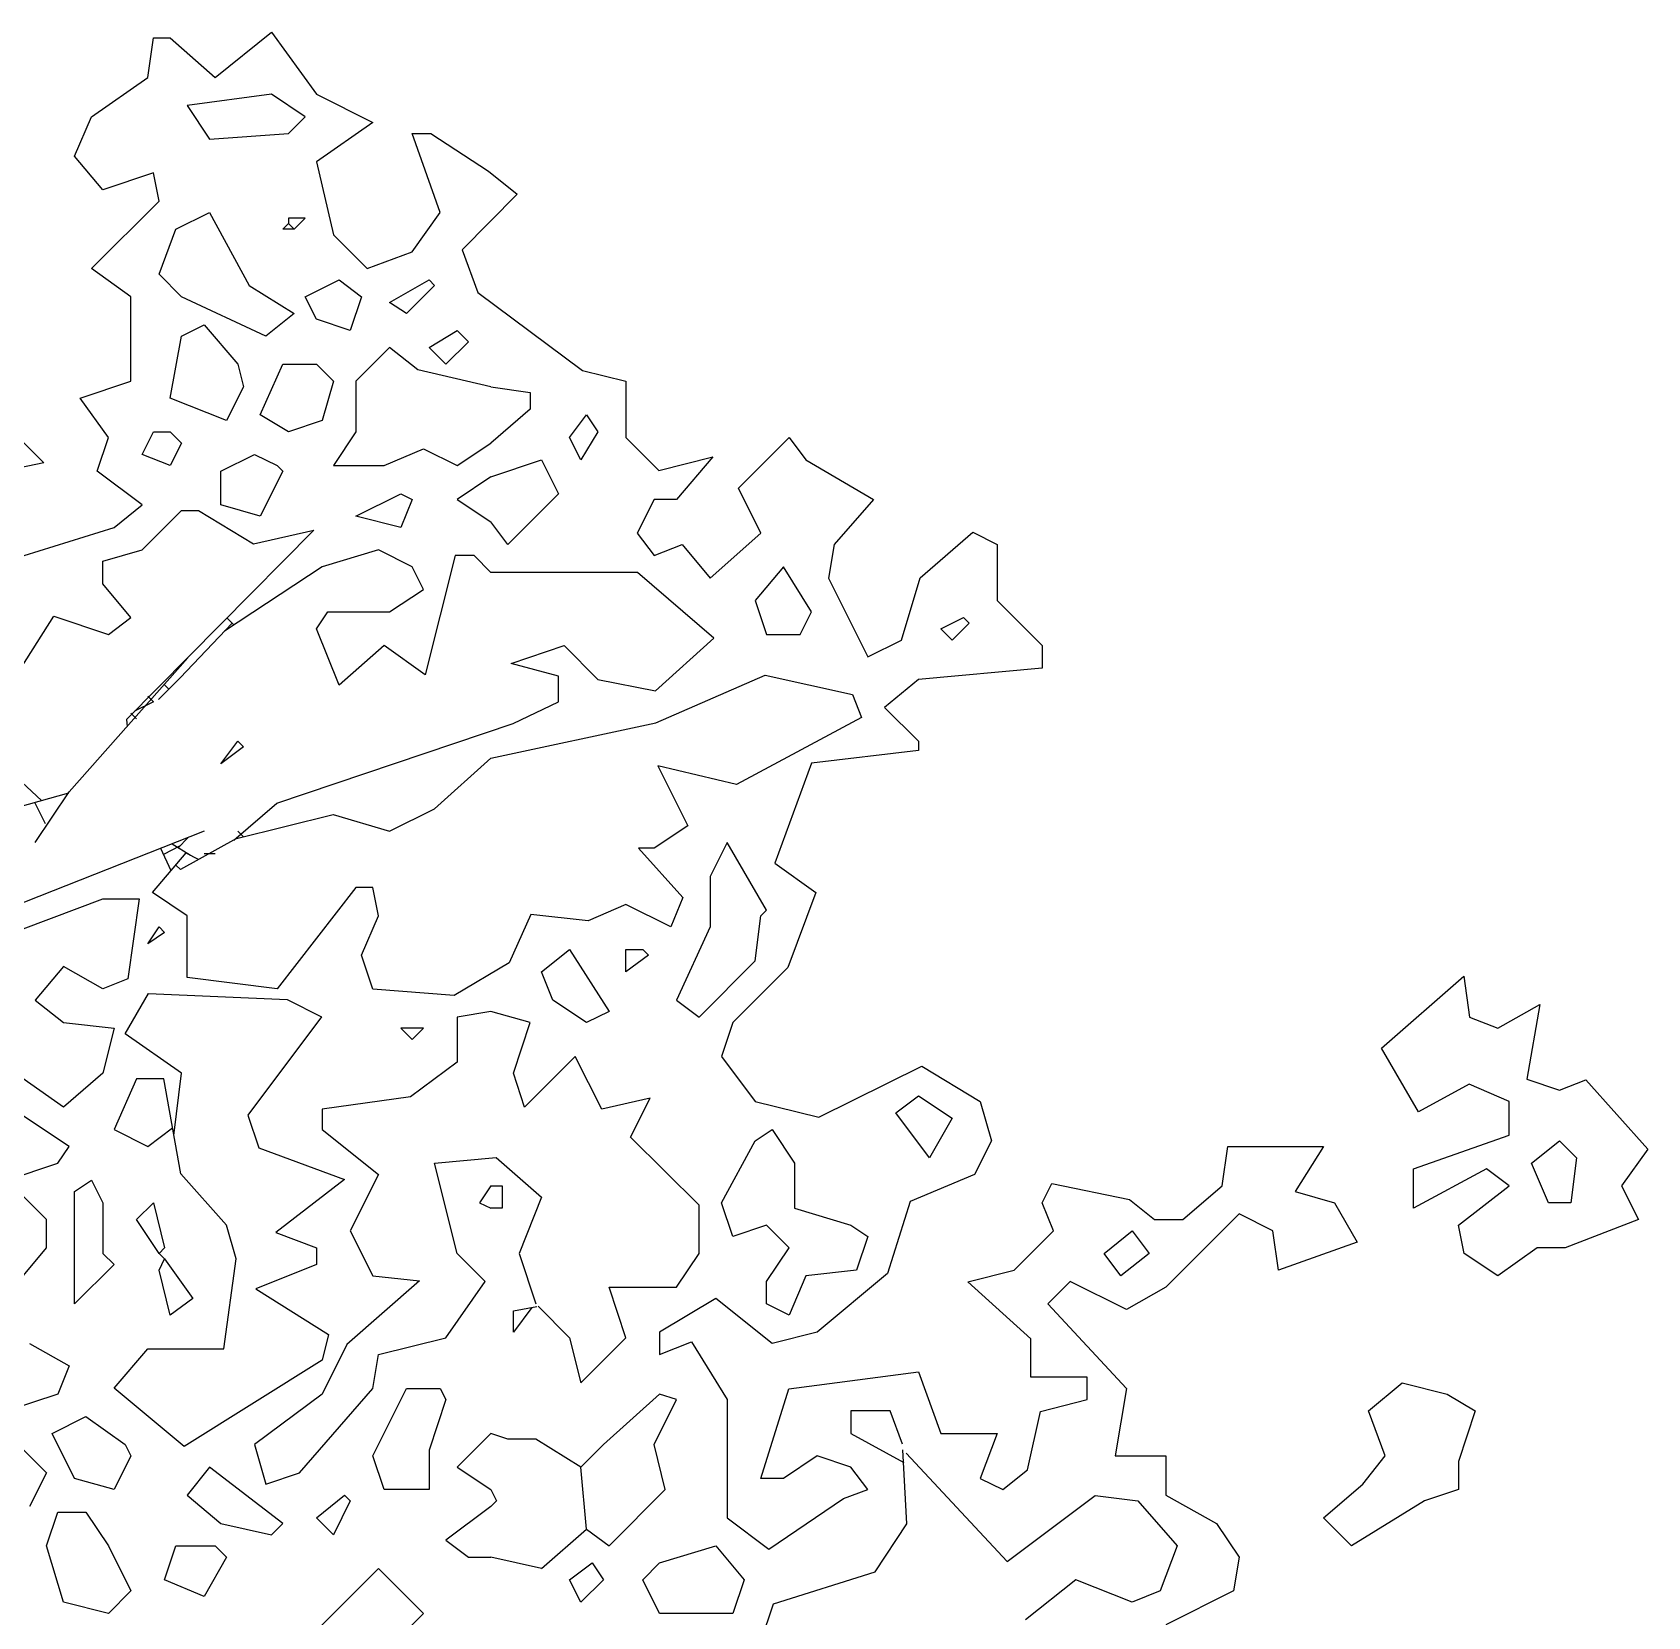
# Model space of a CAD drawing. Header units: millimetres. Extents: x 1211.91 to 1219.54, y 1029.16 to 1038.08.
# Drawn here: x 1217.721 to 1218.479, y 1036.984 to 1037.727 of the extents above; entities that cross this region are included whole.
import ezdxf

# ---------------------------------------------------------------- set-up
doc = ezdxf.new("R2010")
doc.units = ezdxf.units.MM
doc.header["$MEASUREMENT"] = 0
doc.layers.add('Hojas01', color=94, linetype='CONTINUOUS')
doc.layers.add('Hojas02', color=62, linetype='CONTINUOUS')

msp = doc.modelspace()

# ---------------------------------------------------------------- linework, layer by layer
at = {"layer": 'Hojas01', "linetype": 'Continuous'}
for p, q in [((1217.80712, 1037.7061), (1217.83352, 1037.72722)), ((1217.83352, 1037.72722), (1217.85464, 1037.69818)), ((1217.77544, 1037.7061), (1217.77808, 1037.72458)), ((1217.77808, 1037.72458), (1217.786, 1037.72458)), ((1217.786, 1037.72458), (1217.80712, 1037.7061)), ((1217.74904, 1037.68762), (1217.77544, 1037.7061)), ((1217.85464, 1037.69818), (1217.88104, 1037.68498)), ((1217.74112, 1037.66914), (1217.74904, 1037.68762)), ((1217.88104, 1037.68498), (1217.85464, 1037.6665)), ((1217.91272, 1037.64274), (1217.89952, 1037.6797)), ((1217.89952, 1037.6797), (1217.90823, 1037.6797)), ((1217.90823, 1037.6797), (1217.93543, 1037.66215)), ((1217.75432, 1037.6533), (1217.74112, 1037.66914)), ((1217.85464, 1037.6665), (1217.86256, 1037.63218)), ((1217.77808, 1037.66122), (1217.75432, 1037.6533)), ((1217.78072, 1037.64802), (1217.77808, 1037.66122)), ((1217.93543, 1037.66215), (1217.94889, 1037.65132)), ((1217.94889, 1037.65132), (1217.92302, 1037.62519)), ((1217.74904, 1037.61634), (1217.78072, 1037.64802)), ((1217.89952, 1037.62426), (1217.91272, 1037.64274)), ((1217.86256, 1037.63218), (1217.8784, 1037.61634)), ((1217.8784, 1037.61634), (1217.89952, 1037.62426)), ((1217.92302, 1037.62519), (1217.93041, 1037.60512)), ((1217.76752, 1037.60314), (1217.74904, 1037.61634)), ((1217.76752, 1037.56354), (1217.76752, 1037.60314)), ((1217.93041, 1037.60512), (1217.97951, 1037.56856)), ((1217.97951, 1037.56856), (1217.99984, 1037.56354)), ((1217.74376, 1037.55562), (1217.76752, 1037.56354)), ((1217.99984, 1037.56354), (1217.99984, 1037.53714)), ((1217.75696, 1037.53714), (1217.74376, 1037.55562)), ((1217.71208, 1037.53978), (1217.7266, 1037.52526)), ((1217.75168, 1037.5213), (1217.75696, 1037.53714)), ((1217.99984, 1037.53714), (1218.01529, 1037.5217)), ((1218.05264, 1037.51338), (1218.0764, 1037.53714)), ((1218.0764, 1037.53714), (1218.08432, 1037.52658)), ((1217.7266, 1037.52526), (1217.69875, 1037.51932)), ((1218.01529, 1037.5217), (1218.04063, 1037.52804)), ((1218.04063, 1037.52804), (1218.0236, 1037.5081)), ((1218.08432, 1037.52658), (1218.116, 1037.5081)), ((1217.7728, 1037.50546), (1217.75168, 1037.5213)), ((1218.01304, 1037.5081), (1218.00512, 1037.49226)), ((1218.0236, 1037.5081), (1218.01304, 1037.5081)), ((1218.0632, 1037.49226), (1218.05264, 1037.51338)), ((1218.116, 1037.5081), (1218.09752, 1037.48698)), ((1217.7596, 1037.4949), (1217.7728, 1037.50546)), ((1217.7728, 1037.48434), (1217.79128, 1037.50282)), ((1217.79128, 1037.50282), (1217.7992, 1037.50282)), ((1217.7992, 1037.50282), (1217.82507, 1037.48725)), ((1217.71736, 1037.4817), (1217.7596, 1037.4949)), ((1217.85345, 1037.49358), (1217.76541, 1037.40475)), ((1217.82507, 1037.48725), (1217.85345, 1037.49358)), ((1218.00512, 1037.49226), (1218.01304, 1037.4817)), ((1218.03944, 1037.47114), (1218.0632, 1037.49226)), ((1218.13791, 1037.47128), (1218.1626, 1037.49266)), ((1218.1626, 1037.49266), (1218.17408, 1037.48698)), ((1217.75432, 1037.47906), (1217.7728, 1037.48434)), ((1217.88368, 1037.48434), (1217.85728, 1037.47642)), ((1217.89952, 1037.47642), (1217.88368, 1037.48434)), ((1218.01304, 1037.4817), (1218.02624, 1037.48698)), ((1218.02624, 1037.48698), (1218.03944, 1037.47114)), ((1218.09752, 1037.48698), (1218.09488, 1037.47114)), ((1218.17408, 1037.48698), (1218.17408, 1037.46058)), ((1217.75432, 1037.4685), (1217.75432, 1037.47906)), ((1217.91972, 1037.4817), (1217.90559, 1037.42574)), ((1217.92856, 1037.4817), (1217.91972, 1037.4817)), ((1217.93648, 1037.47378), (1217.92856, 1037.4817)), ((1217.85728, 1037.47642), (1217.81148, 1037.4462)), ((1217.9048, 1037.46586), (1217.89952, 1037.47642)), ((1218.00525, 1037.47378), (1217.93648, 1037.47378)), ((1218.04116, 1037.44303), (1218.00525, 1037.47378)), ((1218.09488, 1037.47114), (1218.11336, 1037.43418)), ((1218.1292, 1037.4421), (1218.13791, 1037.47128)), ((1217.76752, 1037.45266), (1217.75432, 1037.4685)), ((1217.88896, 1037.4553), (1217.9048, 1037.46586)), ((1217.85464, 1037.44738), (1217.85992, 1037.4553)), ((1217.85992, 1037.4553), (1217.88896, 1037.4553)), ((1218.17408, 1037.46058), (1218.1952, 1037.43946)), ((1217.69466, 1037.39551), (1217.73135, 1037.45332)), ((1217.73135, 1037.45332), (1217.75696, 1037.44474)), ((1217.75696, 1037.44474), (1217.76752, 1037.45266)), ((1217.81504, 1037.45002), (1217.79062, 1037.42428)), ((1217.81597, 1037.4491), (1217.81267, 1037.4524)), ((1217.8652, 1037.42098), (1217.85464, 1037.44738)), ((1217.88632, 1037.43946), (1217.8652, 1037.42098)), ((1217.90559, 1037.42574), (1217.88632, 1037.43946)), ((1217.94599, 1037.43115), (1217.9708, 1037.43946)), ((1217.9708, 1037.43946), (1217.98664, 1037.42362)), ((1218.0137, 1037.41821), (1218.04116, 1037.44303)), ((1218.11336, 1037.43418), (1218.1292, 1037.4421)), ((1218.1952, 1037.43946), (1218.1952, 1037.4289)), ((1217.79419, 1037.43379), (1217.73861, 1037.37082)), ((1217.79062, 1037.42428), (1217.78046, 1037.41425)), ((1217.96816, 1037.42508), (1217.94599, 1037.43115)), ((1217.96816, 1037.41306), (1217.96816, 1037.42508)), ((1217.98664, 1037.42362), (1218.0137, 1037.41821)), ((1218.01383, 1037.4033), (1218.06518, 1037.4256)), ((1218.06518, 1037.4256), (1218.10623, 1037.4165)), ((1218.13712, 1037.42362), (1218.12128, 1037.41042)), ((1218.1952, 1037.4289), (1218.13712, 1037.42362)), ((1217.78534, 1037.419), (1217.7831, 1037.42125)), ((1218.10623, 1037.4165), (1218.11046, 1037.40567)), ((1217.77808, 1037.41306), (1217.76924, 1037.40871)), ((1217.77808, 1037.41306), (1217.77544, 1037.4157)), ((1217.94691, 1037.4029), (1217.96816, 1037.41306)), ((1218.12128, 1037.41042), (1218.13712, 1037.39458)), ((1217.76541, 1037.40475), (1217.76581, 1037.40158)), ((1217.77016, 1037.40514), (1217.76752, 1037.40778)), ((1217.83603, 1037.36554), (1217.94691, 1037.4029)), ((1217.93648, 1037.38666), (1218.01383, 1037.4033)), ((1218.11046, 1037.40567), (1218.05172, 1037.37426)), ((1217.72555, 1037.36686), (1217.69466, 1037.39551)), ((1218.13712, 1037.39458), (1218.13712, 1037.39023)), ((1217.91008, 1037.3629), (1217.93648, 1037.38666)), ((1218.13712, 1037.39023), (1218.08696, 1037.38429)), ((1218.05172, 1037.37426), (1218.01489, 1037.3831)), ((1218.01489, 1037.3831), (1218.02888, 1037.35498)), ((1218.08696, 1037.38429), (1218.0698, 1037.33743)), ((1217.72264, 1037.34706), (1217.73861, 1037.37082)), ((1217.73822, 1037.3703), (1217.70522, 1037.36106)), ((1217.72739, 1037.35591), (1217.72251, 1037.36594)), ((1217.81583, 1037.34825), (1217.83603, 1037.36554)), ((1217.81702, 1037.34891), (1217.86243, 1037.36026)), ((1217.86243, 1037.36026), (1217.88896, 1037.35234)), ((1217.88896, 1037.35234), (1217.91008, 1037.3629)), ((1217.80184, 1037.35234), (1217.67591, 1037.30271)), ((1217.79432, 1037.34931), (1217.7897, 1037.34456)), ((1217.81702, 1037.34891), (1217.79075, 1037.33439)), ((1217.82032, 1037.3497), (1217.81768, 1037.35234)), ((1218.02888, 1037.35498), (1218.01304, 1037.34442)), ((1217.77769, 1037.32357), (1217.79353, 1037.34218)), ((1217.7864, 1037.33373), (1217.78165, 1037.34429)), ((1217.79036, 1037.34535), (1217.78283, 1037.34152)), ((1217.79551, 1037.34099), (1217.78693, 1037.34627)), ((1217.79933, 1037.33914), (1217.79339, 1037.34205)), ((1218.01304, 1037.34442), (1218.00578, 1037.34442)), ((1218.00578, 1037.34442), (1218.02651, 1037.32132)), ((1217.79075, 1037.33439), (1217.78864, 1037.3365)), ((1218.0698, 1037.33743), (1218.08894, 1037.3237)), ((1217.87312, 1037.32594), (1217.83616, 1037.27842)), ((1217.88104, 1037.32594), (1217.87312, 1037.32594)), ((1217.88368, 1037.31274), (1217.88104, 1037.32594)), ((1217.69096, 1037.2969), (1217.75432, 1037.32066)), ((1217.75432, 1037.32066), (1217.77148, 1037.32066)), ((1217.77148, 1037.32066), (1217.76607, 1037.28318)), ((1217.79392, 1037.31274), (1217.77769, 1037.32357)), ((1217.99984, 1037.31802), (1217.98215, 1037.31037)), ((1218.02096, 1037.30746), (1217.99984, 1037.31802)), ((1218.02651, 1037.32132), (1218.02096, 1037.30746)), ((1218.08894, 1037.3237), (1218.07587, 1037.28846)), ((1217.79392, 1037.2837), (1217.79392, 1037.31274)), ((1217.87576, 1037.29426), (1217.88368, 1037.31274)), ((1217.95523, 1037.31327), (1217.94506, 1037.29057)), ((1217.98215, 1037.31037), (1217.95523, 1037.31327)), ((1217.73584, 1037.28898), (1217.72264, 1037.27314)), ((1217.75432, 1037.27842), (1217.73584, 1037.28898)), ((1217.88104, 1037.27829), (1217.87576, 1037.29426)), ((1217.94506, 1037.29057), (1217.91919, 1037.27539)), ((1218.07587, 1037.28846), (1218.05, 1037.26258)), ((1217.76607, 1037.28318), (1217.75432, 1037.27842)), ((1217.83616, 1037.27842), (1217.79392, 1037.2837)), ((1218.35453, 1037.25057), (1218.39307, 1037.28436)), ((1218.39307, 1037.28436), (1218.39584, 1037.26522)), ((1217.72264, 1037.27314), (1217.73584, 1037.26258)), ((1217.76488, 1037.2573), (1217.77571, 1037.27631)), ((1217.77571, 1037.27631), (1217.84091, 1037.27341)), ((1217.84091, 1037.27341), (1217.85702, 1037.26536)), ((1217.91919, 1037.27539), (1217.88104, 1037.27829)), ((1217.85702, 1037.26536), (1217.82243, 1037.21916)), ((1217.93648, 1037.26786), (1217.92064, 1037.26522)), ((1217.92064, 1037.26522), (1217.92064, 1037.2441)), ((1217.95496, 1037.26258), (1217.93648, 1037.26786)), ((1218.39584, 1037.26522), (1218.40904, 1037.25994)), ((1218.40904, 1037.25994), (1218.42871, 1037.27116)), ((1218.42871, 1037.27116), (1218.42264, 1037.23605)), ((1217.73584, 1037.26258), (1217.7596, 1037.25994)), ((1217.7596, 1037.25994), (1217.75432, 1037.23882)), ((1217.79128, 1037.23882), (1217.76488, 1037.2573)), ((1217.94704, 1037.23882), (1217.95496, 1037.26258)), ((1218.05, 1037.26258), (1218.04472, 1037.24674)), ((1218.37182, 1037.22074), (1218.35453, 1037.25057)), ((1217.92064, 1037.2441), (1217.89873, 1037.22774)), ((1217.97608, 1037.24674), (1217.95232, 1037.22298)), ((1217.98849, 1037.22206), (1217.97608, 1037.24674)), ((1218.04472, 1037.24674), (1218.06056, 1037.22562)), ((1218.09039, 1037.21823), (1218.13871, 1037.24212)), ((1218.13871, 1037.24212), (1218.16616, 1037.22562)), ((1217.73584, 1037.22298), (1217.70944, 1037.24146)), ((1217.75432, 1037.23882), (1217.73584, 1037.22298)), ((1217.77016, 1037.23618), (1217.7596, 1037.21242)), ((1217.78297, 1037.23618), (1217.77016, 1037.23618)), ((1217.79102, 1037.19157), (1217.78297, 1037.23618)), ((1217.78772, 1037.20965), (1217.79128, 1037.23882)), ((1217.95232, 1037.22298), (1217.94704, 1037.23882)), ((1218.42264, 1037.23605), (1218.43808, 1037.2309)), ((1218.43808, 1037.2309), (1218.45036, 1037.23579)), ((1218.45036, 1037.23579), (1218.4794, 1037.20318)), ((1217.89873, 1037.22774), (1217.85728, 1037.22193)), ((1218.01119, 1037.22708), (1217.98849, 1037.22206)), ((1218.00195, 1037.20886), (1218.01119, 1037.22708)), ((1218.39558, 1037.23368), (1218.37182, 1037.22074)), ((1218.41432, 1037.22562), (1218.39558, 1037.23368)), ((1217.82243, 1037.21916), (1217.82758, 1037.20384)), ((1217.85728, 1037.22193), (1217.85728, 1037.21242)), ((1218.06056, 1037.22562), (1218.09039, 1037.21823)), ((1218.16616, 1037.22562), (1218.17144, 1037.20714)), ((1218.41432, 1037.20978), (1218.41432, 1037.22562)), ((1217.7596, 1037.21242), (1217.77544, 1037.2045)), ((1217.77544, 1037.2045), (1217.78706, 1037.21322)), ((1217.85728, 1037.21242), (1217.88368, 1037.1913)), ((1217.82758, 1037.20384), (1217.86784, 1037.18893)), ((1218.03416, 1037.17692), (1218.00195, 1037.20886)), ((1218.17144, 1037.20714), (1218.16352, 1037.1913)), ((1218.27968, 1037.18602), (1218.28232, 1037.2045)), ((1218.28232, 1037.2045), (1218.3272, 1037.2045)), ((1218.3272, 1037.2045), (1218.314, 1037.18338)), ((1218.36944, 1037.19394), (1218.41432, 1037.20978)), ((1217.91008, 1037.19658), (1217.93899, 1037.19936)), ((1217.92064, 1037.15434), (1217.91008, 1037.19658)), ((1217.93899, 1037.19936), (1217.96024, 1037.18074)), ((1218.4794, 1037.20318), (1218.46712, 1037.18602)), ((1217.8124, 1037.16754), (1217.79102, 1037.19157)), ((1217.86784, 1037.18893), (1217.8355, 1037.16411)), ((1217.88368, 1037.1913), (1217.87048, 1037.1649)), ((1218.16352, 1037.1913), (1218.13329, 1037.17863)), ((1218.40376, 1037.19394), (1218.36944, 1037.17546)), ((1218.36944, 1037.17546), (1218.36944, 1037.19394)), ((1218.41432, 1037.18602), (1218.40376, 1037.19394)), ((1218.1952, 1037.1781), (1218.19969, 1037.18708)), ((1218.19969, 1037.18708), (1218.23625, 1037.17956)), ((1218.2612, 1037.17018), (1218.27968, 1037.18602)), ((1218.314, 1037.18338), (1218.33248, 1037.1781)), ((1218.39056, 1037.16754), (1218.41432, 1037.18602)), ((1218.46712, 1037.18602), (1218.47504, 1037.17018)), ((1217.96024, 1037.18074), (1217.94968, 1037.15434)), ((1218.03416, 1037.15434), (1218.03416, 1037.17692)), ((1218.13329, 1037.17863), (1218.1226, 1037.14484)), ((1218.20048, 1037.1649), (1218.1952, 1037.1781)), ((1218.23625, 1037.17956), (1218.248, 1037.17018)), ((1218.33248, 1037.1781), (1218.34304, 1037.15962)), ((1217.81689, 1037.1517), (1217.8124, 1037.16754)), ((1218.248, 1037.17018), (1218.2612, 1037.17018)), ((1218.2876, 1037.17282), (1218.25328, 1037.1385)), ((1218.30344, 1037.1649), (1218.2876, 1037.17282)), ((1218.3932, 1037.15434), (1218.39056, 1037.16754)), ((1218.47504, 1037.17018), (1218.44072, 1037.15698)), ((1217.8355, 1037.16411), (1217.85464, 1037.15698)), ((1217.87048, 1037.1649), (1217.88104, 1037.14378)), ((1218.182, 1037.14642), (1218.20048, 1037.1649)), ((1218.30608, 1037.14642), (1218.30344, 1037.1649)), ((1218.34304, 1037.15962), (1218.30608, 1037.14642)), ((1217.81108, 1037.10946), (1217.81689, 1037.1517)), ((1217.85464, 1037.15698), (1217.85464, 1037.14906)), ((1217.93384, 1037.14114), (1217.92064, 1037.15434)), ((1217.94968, 1037.15434), (1217.9576, 1037.13058)), ((1218.0236, 1037.1385), (1218.03416, 1037.15434)), ((1218.40904, 1037.14378), (1218.3932, 1037.15434)), ((1218.42752, 1037.15698), (1218.40904, 1037.14378)), ((1218.44072, 1037.15698), (1218.42752, 1037.15698)), ((1217.85464, 1037.14906), (1217.82613, 1037.13771)), ((1217.88104, 1037.14378), (1217.90295, 1037.14141)), ((1218.1226, 1037.14484), (1218.0896, 1037.11738)), ((1218.16035, 1037.14101), (1218.182, 1037.14642)), ((1217.82613, 1037.13771), (1217.86032, 1037.1162)), ((1217.90295, 1037.14141), (1217.8689, 1037.11158)), ((1217.91536, 1037.11474), (1217.93384, 1037.14114)), ((1217.99984, 1037.11474), (1217.99192, 1037.1385)), ((1217.99192, 1037.1385), (1218.0236, 1037.1385)), ((1218.18992, 1037.11422), (1218.16035, 1037.14101)), ((1218.2084, 1037.14114), (1218.19784, 1037.13058)), ((1218.2348, 1037.12794), (1218.2084, 1037.14114)), ((1218.25328, 1037.1385), (1218.2348, 1037.12794)), ((1217.94704, 1037.12742), (1217.958, 1037.1294)), ((1217.95575, 1037.129), (1217.94704, 1037.11738)), ((1217.95866, 1037.12953), (1217.97344, 1037.11474)), ((1218.04208, 1037.13322), (1218.01568, 1037.11738)), ((1218.06848, 1037.1121), (1218.04208, 1037.13322)), ((1218.19784, 1037.13058), (1218.2348, 1037.09098)), ((1217.94704, 1037.11738), (1217.94704, 1037.12742)), ((1217.86032, 1037.1162), (1217.85728, 1037.10418)), ((1217.88368, 1037.10682), (1217.91536, 1037.11474)), ((1217.97344, 1037.11474), (1217.97872, 1037.09362)), ((1217.97872, 1037.09362), (1217.99984, 1037.11474)), ((1218.01568, 1037.11738), (1218.01568, 1037.10682)), ((1218.0896, 1037.11738), (1218.06848, 1037.1121)), ((1218.18992, 1037.09626), (1218.18992, 1037.11422)), ((1217.7596, 1037.09112), (1217.77544, 1037.10946)), ((1217.77544, 1037.10946), (1217.81108, 1037.10946)), ((1217.8689, 1037.11158), (1217.85728, 1037.08834)), ((1217.88104, 1037.09098), (1217.88368, 1037.10682)), ((1218.01568, 1037.10682), (1218.0306, 1037.11276)), ((1218.0306, 1037.11276), (1218.04736, 1037.0857)), ((1217.85728, 1037.10418), (1217.7926, 1037.06379)), ((1218.07627, 1037.09072), (1218.13712, 1037.09877)), ((1218.13712, 1037.09877), (1218.14768, 1037.06986)), ((1217.7926, 1037.06379), (1217.7596, 1037.09112)), ((1217.84672, 1037.05138), (1217.88104, 1037.09098)), ((1218.0632, 1037.04874), (1218.07627, 1037.09072)), ((1218.21632, 1037.09626), (1218.18992, 1037.09626)), ((1218.21632, 1037.0857), (1218.21632, 1037.09626)), ((1218.2348, 1037.09098), (1218.22952, 1037.0593)), ((1217.85728, 1037.08834), (1217.8256, 1037.06458)), ((1218.04736, 1037.0857), (1218.04736, 1037.03026)), ((1218.19441, 1037.08016), (1218.21632, 1037.0857)), ((1218.12392, 1037.08042), (1218.10544, 1037.08042)), ((1218.10544, 1037.08042), (1218.10544, 1037.06986)), ((1218.12973, 1037.06485), (1218.12392, 1037.08042)), ((1218.18834, 1037.05284), (1218.19441, 1037.08016)), ((1218.10544, 1037.06986), (1218.13026, 1037.05614)), ((1218.14768, 1037.06986), (1218.17408, 1037.06986)), ((1218.17408, 1037.06986), (1218.16616, 1037.04874)), ((1217.71208, 1037.06722), (1217.72792, 1037.05138)), ((1217.8256, 1037.06458), (1217.83088, 1037.0461)), ((1218.13171, 1037.02736), (1218.12986, 1037.06221)), ((1218.13131, 1037.06062), (1218.17883, 1037.0098)), ((1218.0896, 1037.0593), (1218.07376, 1037.04874)), ((1218.10544, 1037.05402), (1218.0896, 1037.0593)), ((1218.11336, 1037.04346), (1218.10544, 1037.05402)), ((1218.17672, 1037.04346), (1218.18834, 1037.05284)), ((1218.22952, 1037.0593), (1218.25328, 1037.0593)), ((1218.25328, 1037.0593), (1218.25328, 1037.04082)), ((1217.72792, 1037.05138), (1217.72, 1037.03554)), ((1217.83088, 1037.0461), (1217.84672, 1037.05138)), ((1218.07376, 1037.04874), (1218.0632, 1037.04874)), ((1218.16616, 1037.04874), (1218.17672, 1037.04346)), ((1218.0669, 1037.01561), (1218.10201, 1037.03937)), ((1218.10201, 1037.03937), (1218.11336, 1037.04346)), ((1218.17883, 1037.0098), (1218.22015, 1037.04069)), ((1218.22015, 1037.04069), (1218.24008, 1037.03818)), ((1218.24008, 1037.03818), (1218.25856, 1037.01706)), ((1218.25328, 1037.04082), (1218.27704, 1037.02762)), ((1218.04736, 1037.03026), (1218.0669, 1037.01561)), ((1218.11679, 1037.00492), (1218.13171, 1037.02736)), ((1218.27704, 1037.02762), (1218.2876, 1037.01178)), ((1218.25856, 1037.01706), (1218.25064, 1036.99594)), ((1218.2876, 1037.01178), (1218.28496, 1036.99594)), ((1218.06914, 1036.98987), (1218.11679, 1037.00492)), ((1218.21104, 1037.00122), (1218.18741, 1036.98235)), ((1218.23744, 1036.99066), (1218.21104, 1037.00122)), ((1218.25064, 1036.99594), (1218.23744, 1036.99066)), ((1218.28496, 1036.99594), (1218.25328, 1036.9801)), ((1218.0632, 1036.97218), (1218.06914, 1036.98987))]:
    msp.add_line(p, q, dxfattribs=at)
at = {"layer": 'Hojas02', "linetype": 'Continuous'}
for p, q in [((1217.83352, 1037.69818), (1217.79392, 1037.6929)), ((1217.84936, 1037.68762), (1217.83352, 1037.69818)), ((1217.79392, 1037.6929), (1217.80448, 1037.67706)), ((1217.84144, 1037.6797), (1217.84936, 1037.68762)), ((1217.80448, 1037.67706), (1217.84144, 1037.6797)), ((1217.78864, 1037.63482), (1217.80448, 1037.64274)), ((1217.80448, 1037.64274), (1217.82296, 1037.60842)), ((1217.8388, 1037.63482), (1217.84144, 1037.63746)), ((1217.84936, 1037.6401), (1217.84144, 1037.6401)), ((1217.84144, 1037.6401), (1217.84144, 1037.63746)), ((1217.84408, 1037.63482), (1217.84144, 1037.63746)), ((1217.84408, 1037.63482), (1217.84936, 1037.6401)), ((1217.78072, 1037.6137), (1217.78864, 1037.63482)), ((1217.84408, 1037.63482), (1217.8388, 1037.63482)), ((1217.79128, 1037.60314), (1217.78072, 1037.6137)), ((1217.82296, 1037.60842), (1217.84408, 1037.59522)), ((1217.84936, 1037.60314), (1217.8652, 1037.61106)), ((1217.8652, 1037.61106), (1217.87576, 1037.60314)), ((1217.88896, 1037.6005), (1217.90744, 1037.61106)), ((1217.91008, 1037.60842), (1217.89688, 1037.59522)), ((1217.90744, 1037.61106), (1217.91008, 1037.60842)), ((1217.83088, 1037.58466), (1217.79128, 1037.60314)), ((1217.85464, 1037.59258), (1217.84936, 1037.60314)), ((1217.87576, 1037.60314), (1217.87048, 1037.5873)), ((1217.89688, 1037.59522), (1217.88896, 1037.6005)), ((1217.84408, 1037.59522), (1217.83088, 1037.58466)), ((1217.87048, 1037.5873), (1217.85464, 1037.59258)), ((1217.786, 1037.55562), (1217.79128, 1037.58466)), ((1217.79128, 1037.58466), (1217.80184, 1037.58994)), ((1217.80184, 1037.58994), (1217.81768, 1037.57146)), ((1217.90744, 1037.57938), (1217.92064, 1037.5873)), ((1217.92064, 1037.5873), (1217.92592, 1037.58202)), ((1217.88896, 1037.57938), (1217.87312, 1037.56354)), ((1217.90216, 1037.56882), (1217.88896, 1037.57938)), ((1217.91536, 1037.57146), (1217.90744, 1037.57938)), ((1217.92592, 1037.58202), (1217.91536, 1037.57146)), ((1217.81768, 1037.57146), (1217.82032, 1037.5609)), ((1217.82824, 1037.5477), (1217.8388, 1037.57146)), ((1217.8388, 1037.57146), (1217.85464, 1037.57146)), ((1217.85464, 1037.57146), (1217.86256, 1037.56354)), ((1217.93648, 1037.5609), (1217.90216, 1037.56882)), ((1217.82032, 1037.5609), (1217.8124, 1037.54506)), ((1217.86256, 1037.56354), (1217.85728, 1037.54506)), ((1217.87312, 1037.56354), (1217.87312, 1037.53978)), ((1217.93648, 1037.5609), (1217.95496, 1037.55826)), ((1217.8124, 1037.54506), (1217.786, 1037.55562)), ((1217.95496, 1037.55826), (1217.95496, 1037.55034)), ((1217.84144, 1037.53978), (1217.82824, 1037.5477)), ((1217.85728, 1037.54506), (1217.84144, 1037.53978)), ((1217.95496, 1037.55034), (1217.93648, 1037.5345)), ((1217.97344, 1037.53714), (1217.98136, 1037.5477)), ((1217.98136, 1037.5477), (1217.98664, 1037.53978)), ((1217.7728, 1037.52922), (1217.77808, 1037.53978)), ((1217.77808, 1037.53978), (1217.786, 1037.53978)), ((1217.786, 1037.53978), (1217.79128, 1037.5345)), ((1217.87312, 1037.53978), (1217.86256, 1037.52394)), ((1217.98664, 1037.53978), (1217.97872, 1037.52658)), ((1217.79128, 1037.5345), (1217.786, 1037.52394)), ((1217.88632, 1037.52394), (1217.9048, 1037.53186)), ((1217.9048, 1037.53186), (1217.92064, 1037.52394)), ((1217.92064, 1037.52394), (1217.93648, 1037.5345)), ((1217.97872, 1037.52658), (1217.97344, 1037.53714)), ((1217.786, 1037.52394), (1217.7728, 1037.52922)), ((1217.80976, 1037.5213), (1217.8256, 1037.52922)), ((1217.8256, 1037.52922), (1217.83616, 1037.52394)), ((1217.83616, 1037.52394), (1217.8388, 1037.5213)), ((1217.86256, 1037.52394), (1217.88632, 1037.52394)), ((1217.93648, 1037.51866), (1217.96024, 1037.52658)), ((1217.96024, 1037.52658), (1217.96816, 1037.51074)), ((1217.80976, 1037.50546), (1217.80976, 1037.5213)), ((1217.8388, 1037.5213), (1217.82824, 1037.50018)), ((1217.93648, 1037.51866), (1217.92064, 1037.5081)), ((1217.87312, 1037.50018), (1217.89424, 1037.51074)), ((1217.89424, 1037.51074), (1217.89952, 1037.5081)), ((1217.89952, 1037.5081), (1217.89424, 1037.4949)), ((1217.92064, 1037.5081), (1217.93648, 1037.49754)), ((1217.96816, 1037.51074), (1217.9444, 1037.48698)), ((1217.82824, 1037.50018), (1217.80976, 1037.50546)), ((1217.89424, 1037.4949), (1217.87312, 1037.50018)), ((1217.9444, 1037.48698), (1217.93648, 1037.49754)), ((1218.07376, 1037.47642), (1218.06056, 1037.46058)), ((1218.08696, 1037.4553), (1218.07376, 1037.47642)), ((1218.06056, 1037.46058), (1218.06584, 1037.44474)), ((1218.08168, 1037.44474), (1218.08696, 1037.4553)), ((1218.14768, 1037.44738), (1218.15824, 1037.45266)), ((1218.15296, 1037.4421), (1218.14768, 1037.44738)), ((1218.16088, 1037.45002), (1218.15296, 1037.4421)), ((1218.15824, 1037.45266), (1218.16088, 1037.45002)), ((1218.06584, 1037.44474), (1218.08168, 1037.44474)), ((1217.80976, 1037.38402), (1217.81768, 1037.39458)), ((1217.81768, 1037.39458), (1217.82032, 1037.39194)), ((1217.82032, 1037.39194), (1217.80976, 1037.38402)), ((1217.80712, 1037.34178), (1217.80184, 1037.34178)), ((1218.04736, 1037.34706), (1218.03944, 1037.33122)), ((1218.06584, 1037.31538), (1218.04736, 1037.34706)), ((1218.03944, 1037.33122), (1218.03944, 1037.30746)), ((1218.06056, 1037.29162), (1218.0632, 1037.31274)), ((1218.0632, 1037.31274), (1218.06584, 1037.31538)), ((1217.77544, 1037.29954), (1217.78072, 1037.30746)), ((1217.78336, 1037.30482), (1217.77544, 1037.29954)), ((1217.78072, 1037.30746), (1217.78336, 1037.30482)), ((1218.03944, 1037.30746), (1218.0236, 1037.27314)), ((1217.96024, 1037.28634), (1217.97344, 1037.2969)), ((1217.97344, 1037.2969), (1217.99192, 1037.26786)), ((1217.99984, 1037.28634), (1217.99984, 1037.2969)), ((1217.99984, 1037.2969), (1218.00776, 1037.2969)), ((1218.00776, 1037.2969), (1218.0104, 1037.29426)), ((1218.0104, 1037.29426), (1217.99984, 1037.28634)), ((1218.03416, 1037.26522), (1218.06056, 1037.29162)), ((1217.96552, 1037.27314), (1217.96024, 1037.28634)), ((1217.98136, 1037.26258), (1217.96552, 1037.27314)), ((1218.0236, 1037.27314), (1218.03416, 1037.26522)), ((1217.99192, 1037.26786), (1217.98136, 1037.26258)), ((1217.9048, 1037.25994), (1217.89424, 1037.25994)), ((1217.89424, 1037.25994), (1217.89952, 1037.25466)), ((1217.89952, 1037.25466), (1217.9048, 1037.25994)), ((1218.12656, 1037.22034), (1218.13712, 1037.22826)), ((1218.13712, 1037.22826), (1218.15296, 1037.2177)), ((1217.73848, 1037.2045), (1217.7068, 1037.22562)), ((1218.1424, 1037.19922), (1218.12656, 1037.22034)), ((1218.06056, 1037.20714), (1218.06848, 1037.21242)), ((1218.06848, 1037.21242), (1218.07904, 1037.19658)), ((1218.15296, 1037.2177), (1218.1424, 1037.19922)), ((1217.7332, 1037.19658), (1217.73848, 1037.2045)), ((1218.04472, 1037.1781), (1218.06056, 1037.20714)), ((1218.42488, 1037.19658), (1218.43808, 1037.20714)), ((1218.43808, 1037.20714), (1218.446, 1037.19922)), ((1217.70944, 1037.18866), (1217.7332, 1037.19658)), ((1218.07904, 1037.19658), (1218.07904, 1037.17546)), ((1218.4328, 1037.1781), (1218.42488, 1037.19658)), ((1218.446, 1037.19922), (1218.44336, 1037.1781)), ((1217.72792, 1037.17018), (1217.70944, 1037.18866)), ((1217.74112, 1037.18338), (1217.74904, 1037.18866)), ((1217.74904, 1037.18866), (1217.75432, 1037.1781)), ((1217.74112, 1037.17018), (1217.74112, 1037.18338)), ((1217.93648, 1037.18602), (1217.9312, 1037.1781)), ((1217.93648, 1037.18602), (1217.94176, 1037.18602)), ((1217.94176, 1037.18602), (1217.94176, 1037.17546)), ((1217.75432, 1037.1781), (1217.75432, 1037.15434)), ((1217.77016, 1037.17018), (1217.77808, 1037.1781)), ((1217.77808, 1037.1781), (1217.78336, 1037.15698)), ((1217.9312, 1037.1781), (1217.93648, 1037.17546)), ((1217.94176, 1037.17546), (1217.93648, 1037.17546)), ((1218.05, 1037.16226), (1218.04472, 1037.1781)), ((1218.07904, 1037.17546), (1218.10544, 1037.16754)), ((1218.44336, 1037.1781), (1218.4328, 1037.1781)), ((1217.72792, 1037.15698), (1217.72792, 1037.17018)), ((1217.74112, 1037.14906), (1217.74112, 1037.17018)), ((1217.78072, 1037.15434), (1217.77016, 1037.17018)), ((1218.06584, 1037.16754), (1218.05, 1037.16226)), ((1218.0764, 1037.15698), (1218.06584, 1037.16754)), ((1218.10544, 1037.16754), (1218.11336, 1037.16226)), ((1218.11336, 1037.16226), (1218.10808, 1037.14642)), ((1218.22424, 1037.15434), (1218.23744, 1037.1649)), ((1218.23744, 1037.1649), (1218.24536, 1037.15434)), ((1217.71472, 1037.14114), (1217.72792, 1037.15698)), ((1217.75432, 1037.15434), (1217.7596, 1037.14906)), ((1217.78336, 1037.15698), (1217.78072, 1037.15434)), ((1217.78336, 1037.1517), (1217.78072, 1037.15434)), ((1217.78072, 1037.14642), (1217.78336, 1037.1517)), ((1217.78336, 1037.1517), (1217.79656, 1037.13322)), ((1218.06584, 1037.14114), (1218.0764, 1037.15698)), ((1218.23216, 1037.14378), (1218.22424, 1037.15434)), ((1218.24536, 1037.15434), (1218.23216, 1037.14378)), ((1217.7596, 1037.14906), (1217.74112, 1037.13058)), ((1217.74112, 1037.13058), (1217.74112, 1037.14906)), ((1217.786, 1037.1253), (1217.78072, 1037.14642)), ((1218.08432, 1037.14378), (1218.0764, 1037.1253)), ((1218.10808, 1037.14642), (1218.08432, 1037.14378)), ((1218.06584, 1037.13058), (1218.06584, 1037.14114)), ((1217.79656, 1037.13322), (1217.786, 1037.1253)), ((1218.0764, 1037.1253), (1218.06584, 1037.13058)), ((1217.72, 1037.1121), (1217.73848, 1037.10154)), ((1217.73848, 1037.10154), (1217.7332, 1037.08834)), ((1217.88104, 1037.0593), (1217.89688, 1037.09098)), ((1217.89688, 1037.09098), (1217.91272, 1037.09098)), ((1217.91272, 1037.09098), (1217.91536, 1037.0857)), ((1218.34832, 1037.08042), (1218.36416, 1037.09362)), ((1218.36416, 1037.09362), (1218.38528, 1037.08834)), ((1217.7332, 1037.08834), (1217.70944, 1037.08042)), ((1217.91536, 1037.0857), (1217.90744, 1037.06194)), ((1218.01568, 1037.08834), (1217.98928, 1037.06458)), ((1218.01304, 1037.06458), (1218.0236, 1037.0857)), ((1218.0236, 1037.0857), (1218.01568, 1037.08834)), ((1218.38528, 1037.08834), (1218.39848, 1037.08042)), ((1217.73056, 1037.06986), (1217.7464, 1037.07778)), ((1217.7464, 1037.07778), (1217.76488, 1037.06458)), ((1218.35624, 1037.0593), (1218.34832, 1037.08042)), ((1218.39848, 1037.08042), (1218.39056, 1037.05666)), ((1217.74112, 1037.04874), (1217.73056, 1037.06986)), ((1217.93648, 1037.06986), (1217.92064, 1037.05402)), ((1217.9444, 1037.06722), (1217.93648, 1037.06986)), ((1217.76488, 1037.06458), (1217.76752, 1037.0593)), ((1217.90744, 1037.06194), (1217.90744, 1037.04346)), ((1217.9576, 1037.06722), (1217.9444, 1037.06722)), ((1217.97872, 1037.05402), (1217.9576, 1037.06722)), ((1217.98928, 1037.06458), (1217.97872, 1037.05402)), ((1218.01832, 1037.04346), (1218.01304, 1037.06458)), ((1217.76752, 1037.0593), (1217.7596, 1037.04346)), ((1217.80448, 1037.05402), (1217.79392, 1037.04082)), ((1217.8388, 1037.02762), (1217.80448, 1037.05402)), ((1217.88632, 1037.04346), (1217.88104, 1037.0593)), ((1217.92064, 1037.05402), (1217.93648, 1037.04346)), ((1217.98136, 1037.02498), (1217.97872, 1037.05402)), ((1218.34568, 1037.0461), (1218.35624, 1037.0593)), ((1218.39056, 1037.05666), (1218.39056, 1037.04346)), ((1217.7596, 1037.04346), (1217.74112, 1037.04874)), ((1218.3272, 1037.03026), (1218.34568, 1037.0461)), ((1217.79392, 1037.04082), (1217.80976, 1037.02762)), ((1217.85464, 1037.03026), (1217.86784, 1037.04082)), ((1217.87048, 1037.03818), (1217.86256, 1037.02234)), ((1217.86784, 1037.04082), (1217.87048, 1037.03818)), ((1217.90744, 1037.04346), (1217.88632, 1037.04346)), ((1217.93648, 1037.04346), (1217.93912, 1037.03818)), ((1217.93912, 1037.03818), (1217.93648, 1037.03554)), ((1217.99192, 1037.01706), (1218.01832, 1037.04346)), ((1218.37472, 1037.03818), (1218.3404, 1037.01706)), ((1218.39056, 1037.04346), (1218.37472, 1037.03818)), ((1217.72792, 1037.01706), (1217.7332, 1037.0329)), ((1217.7332, 1037.0329), (1217.7464, 1037.0329)), ((1217.7464, 1037.0329), (1217.75696, 1037.01706)), ((1217.86256, 1037.02234), (1217.85464, 1037.03026)), ((1217.93648, 1037.03554), (1217.91536, 1037.0197)), ((1218.3404, 1037.01706), (1218.3272, 1037.03026)), ((1217.80976, 1037.02762), (1217.83352, 1037.02234)), ((1217.83352, 1037.02234), (1217.8388, 1037.02762)), ((1217.96024, 1037.0065), (1217.98136, 1037.02498)), ((1217.98136, 1037.02498), (1217.99192, 1037.01706)), ((1217.73584, 1036.99066), (1217.72792, 1037.01706)), ((1217.75696, 1037.01706), (1217.76752, 1036.99594)), ((1217.78336, 1037.00122), (1217.78864, 1037.01706)), ((1217.78864, 1037.01706), (1217.80712, 1037.01706)), ((1217.80712, 1037.01706), (1217.8124, 1037.01178)), ((1217.91536, 1037.0197), (1217.92592, 1037.01178)), ((1218.01568, 1037.00914), (1218.04208, 1037.01706)), ((1218.04208, 1037.01706), (1218.05528, 1037.00122)), ((1217.8124, 1037.01178), (1217.80184, 1036.9933)), ((1217.92592, 1037.01178), (1217.93648, 1037.01178)), ((1217.96024, 1037.0065), (1217.93648, 1037.01178)), ((1217.97344, 1037.00122), (1217.984, 1037.00914)), ((1217.984, 1037.00914), (1217.98928, 1037.00122)), ((1218.00776, 1037.00122), (1218.01568, 1037.00914)), ((1217.80184, 1036.9933), (1217.78336, 1037.00122)), ((1217.82824, 1036.95106), (1217.88368, 1037.0065)), ((1217.88368, 1037.0065), (1217.9048, 1036.98538)), ((1217.97872, 1036.99066), (1217.97344, 1037.00122)), ((1217.98928, 1037.00122), (1217.97872, 1036.99066)), ((1218.01568, 1036.98538), (1218.00776, 1037.00122)), ((1218.05528, 1037.00122), (1218.05, 1036.98538)), ((1217.76752, 1036.99594), (1217.75696, 1036.98538)), ((1217.75696, 1036.98538), (1217.73584, 1036.99066)), ((1217.9048, 1036.98538), (1217.86784, 1036.94842)), ((1218.05, 1036.98538), (1218.01568, 1036.98538))]:
    msp.add_line(p, q, dxfattribs=at)

doc.saveas('drawing.dxf')
